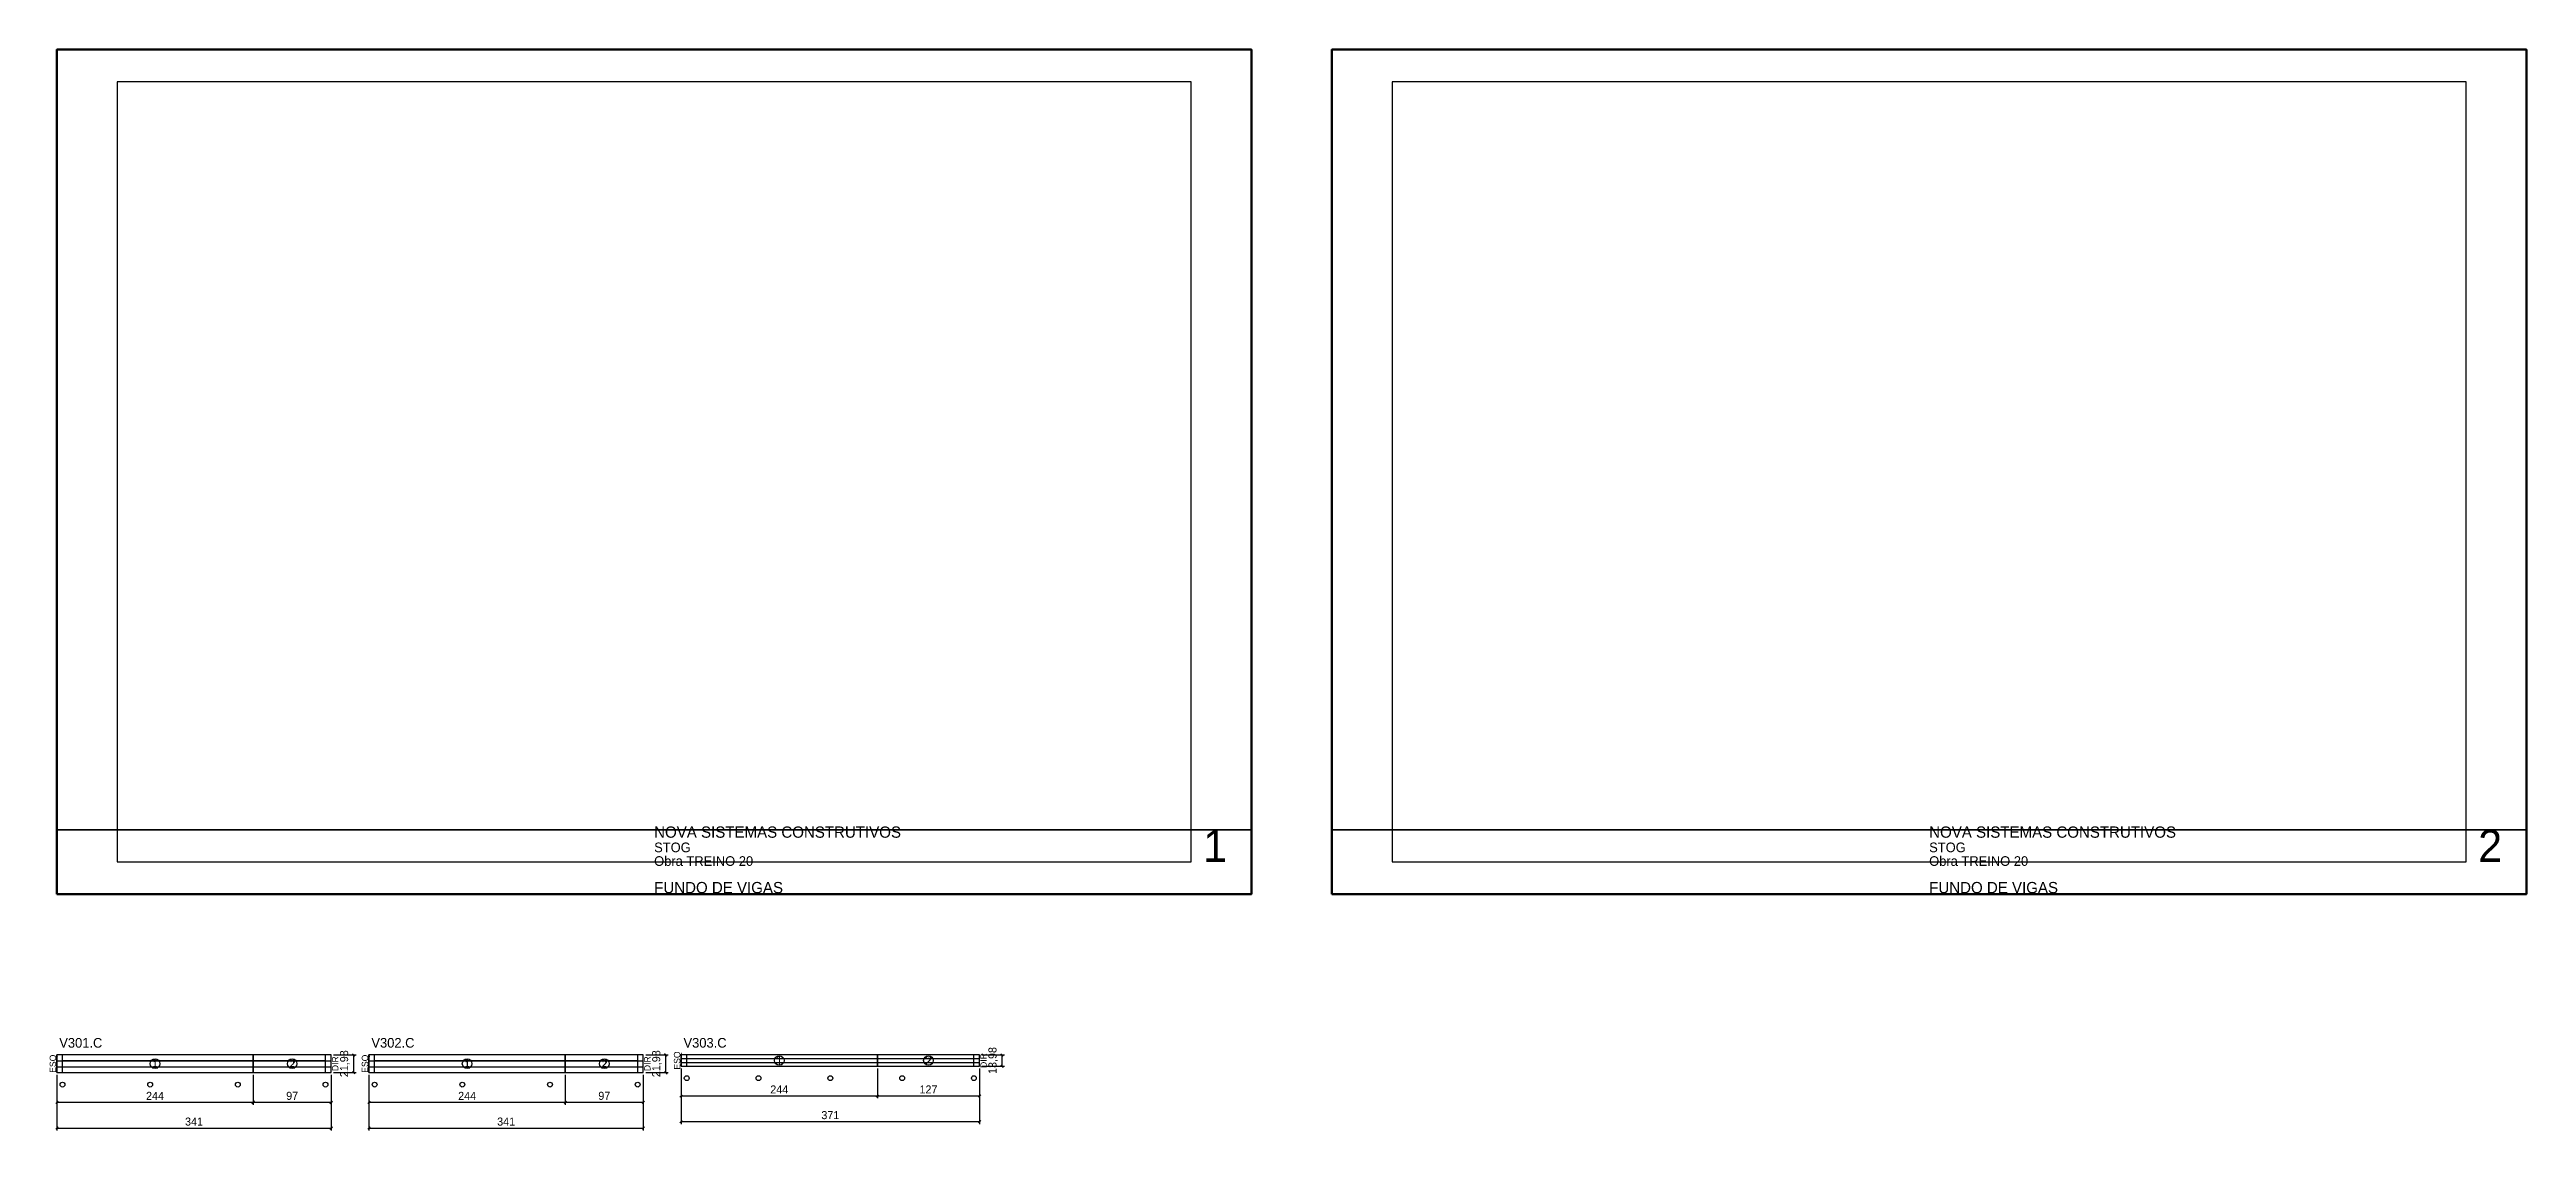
# Model space of a CAD drawing. Extents: x -13000 to 3070, y -94 to 2430.
# Drawn here: x -9 to 3070, y -94 to 1250 of the extents above.
import ezdxf
from ezdxf.enums import TextEntityAlignment as Align

# ---------------------------------------------------------------- set-up
doc = ezdxf.new("R2010")
doc.units = 0
for name, color, linetype in [('5', 5, 'Continuous'), ('CARIMBO', 255, 'Continuous'), ('COTA', 241, 'Continuous'), ('Escoras', 224, 'Continuous'), ('Folhas', 255, 'Continuous'), ('NOMENCLATURA', 7, 'Continuous'), ('Painéis', 200, 'Continuous'), ('SARR_2.2x7', 40, 'Continuous'), ('SARR_EDITAR', 141, 'Continuous')]:
    doc.layers.add(name, color=color, linetype=linetype)
doc.dimstyles.new('PAINEL', dxfattribs={"dimtxt": 10, "dimasz": 3, "dimexe": 3, "dimexo": 3, "dimgap": 3, "dimtad": 1, "dimblk": 'OBLIQUE', "dimblk1": 'OBLIQUE', "dimcen": 2.5, "dimclrd": 4, "dimclre": 4, "dimclrt": 240, "dimazin": 3, "dimtfac": 1, "dimtmove": 0, "dimatfit": 3})

# ---------------------------------------------------------------- blocks, each defined once
blk = doc.blocks.new('nf1')
blk.add_circle((0, 0), 6)
blk.add_text('1', height=7).set_placement((0, 0), align=Align.MIDDLE_CENTER)
blk = doc.blocks.new('nf2')
blk.add_circle((0, 0), 6)
blk.add_text('2', height=7).set_placement((0, 0), align=Align.MIDDLE_CENTER)
blk = doc.blocks.new('_OBLIQUE')
at = {"color": 0, "linetype": 'BYBLOCK'}
blk.add_line((-0.5, -0.5), (0.5, 0.5), dxfattribs=at)

msp = doc.modelspace()

# ---------------------------------------------------------------- linework, layer by layer
at = {"layer": 'CARIMBO', "lineweight": 35}
for p, q in [((0, 280), (1485, 280)), ((1585, 280), (3070, 280))]:
    msp.add_line(p, q, dxfattribs=at)
at = {"layer": 'Escoras'}
for centre in [(783, -28.98), (872.25, -28.98), (961.5, -28.98), (1050.75, -28.98), (1140, -28.98), (7, -36.98), (116, -36.98), (225, -36.98), (334, -36.98), (395, -36.98), (504, -36.98), (613, -36.98), (722, -36.98)]:
    msp.add_circle(centre, 3, dxfattribs=at)
at = {"layer": 'Folhas', "lineweight": 50}
for points in [[(0, 200), (1485, 200), (1485, 1250), (0, 1250)], [(1585, 200), (3070, 200), (3070, 1250), (1585, 1250)]]:
    msp.add_lwpolyline(points, close=True, dxfattribs=at)
at = {"layer": 'Folhas', "lineweight": 25}
for points in [[(75, 240), (1410, 240), (1410, 1210), (75, 1210)], [(1660, 240), (2995, 240), (2995, 1210), (1660, 1210)]]:
    msp.add_lwpolyline(points, close=True, dxfattribs=at)
at = {"layer": 'Painéis'}
for p, q in [((244, -21.98), (244, 0)), ((632, -21.98), (632, 0)), ((1020, -13.98), (1020, 0)), ((0, -7.327), (244, -7.327)), ((0, -14.653), (244, -14.653)), ((244, -7.327), (341, -7.327)), ((244, -14.653), (341, -14.653)), ((388, -7.327), (632, -7.327)), ((388, -14.653), (632, -14.653)), ((632, -7.327), (729, -7.327)), ((632, -14.653), (729, -14.653)), ((776, -4.66), (1020, -4.66)), ((776, -9.32), (1020, -9.32)), ((1020, -4.66), (1147, -4.66)), ((1020, -9.32), (1147, -9.32))]:
    msp.add_line(p, q, dxfattribs=at)
for points in [[(0, -21.98), (244, -21.98), (244, 0), (0, 0)], [(244, -21.98), (341, -21.98), (341, 0), (244, 0)], [(388, -21.98), (632, -21.98), (632, 0), (388, 0)], [(632, -21.98), (729, -21.98), (729, 0), (632, 0)], [(776, -13.98), (1020, -13.98), (1020, 0), (776, 0)], [(1020, -13.98), (1147, -13.98), (1147, 0), (1020, 0)]]:
    msp.add_lwpolyline(points, close=True, dxfattribs=at)
at = {"layer": 'SARR_2.2x7'}
for p, q in [((7, -21.98), (7, 0)), ((334, -21.98), (334, 0)), ((395, -21.98), (395, 0)), ((722, -21.98), (722, 0)), ((783, -13.98), (783, 0)), ((1140, -13.98), (1140, 0)), ((7, -7), (244, -7)), ((7, -14.98), (244, -14.98)), ((244, -7), (334, -7)), ((244, -14.98), (334, -14.98)), ((395, -7), (632, -7)), ((395, -14.98), (632, -14.98)), ((632, -7), (722, -7)), ((632, -14.98), (722, -14.98))]:
    msp.add_line(p, q, dxfattribs=at)
at = {"layer": 'SARR_EDITAR'}
for p, q in [((0, -21.98), (0, 0)), ((341, -21.98), (341, 0)), ((388, -21.98), (388, 0)), ((729, -21.98), (729, 0)), ((776, -13.98), (776, 0)), ((1147, -13.98), (1147, 0))]:
    msp.add_line(p, q, dxfattribs=at)

# ---------------------------------------------------------------- block references
at = {"layer": 'COTA'}
for name, p in [('nf1', (122, -10.99)), ('nf2', (292.5, -10.99)), ('nf1', (510, -10.99)), ('nf2', (680.5, -10.99)), ('nf1', (898, -6.99)), ('nf2', (1083.5, -6.99))]:
    msp.add_blockref(name, p, dxfattribs=at)

# ---------------------------------------------------------------- texts
at = {"layer": '5'}
for s, p in [('ESQ', (771, -6.99)), ('DIR', (1152, -6.99)), ('ESQ', (-5, -10.99)), ('DIR', (346, -10.99)), ('ESQ', (383, -10.99)), ('DIR', (734, -10.99))]:
    msp.add_text(s, height=8, rotation=90, dxfattribs=at).set_placement(p, align=Align.MIDDLE_CENTER)
for s, p in [('1', (122, -10.99)), ('2', (292.5, -10.99)), ('1', (510, -10.99)), ('2', (680.5, -10.99)), ('1', (898, -6.99)), ('2', (1083.5, -6.99))]:
    msp.add_text(s, height=12, dxfattribs=at).set_placement(p, align=Align.MIDDLE_CENTER)
at = {"layer": 'CARIMBO'}
for s, height, p in [('NOVA SISTEMAS CONSTRUTIVOS', 14, (742.5, 270)), ('1', 40, (1425, 240)), ('NOVA SISTEMAS CONSTRUTIVOS', 14, (2327.5, 270)), ('2', 40, (3010, 240)), ('STOG', 12, (742.5, 252)), ('Obra TREINO 20', 12, (742.5, 235)), ('STOG', 12, (2327.5, 252)), ('Obra TREINO 20', 12, (2327.5, 235)), ('FUNDO DE VIGAS', 14, (742.5, 201)), ('FUNDO DE VIGAS', 14, (2327.5, 201))]:
    msp.add_text(s, height=height, dxfattribs=at).set_placement(p)
at = {"layer": 'NOMENCLATURA'}
for s, p in [('V301.C', (3, 9)), ('V302.C', (391, 9)), ('V303.C', (779, 9))]:
    msp.add_text(s, height=12, dxfattribs=at).set_placement(p)

# ---------------------------------------------------------------- dimensions: what is measured, and where the dimension line sits
at = {"layer": 'COTA'}
for base, p1, p2 in [((369, -21.98), (341, -21.98), (341, 0)), ((757, -21.98), (729, -21.98), (729, 0)), ((1175, -13.98), (1147, -13.98), (1147, 0))]:
    msp.add_linear_dim(base=base, p1=p1, p2=p2, angle=90, dimstyle='PAINEL', dxfattribs=at).render()
for base, p1, p2 in [((0, -58.98), (0, -21.98), (244, -21.98)), ((0, -90.98), (0, -21.98), (341, -21.98)), ((244, -58.98), (244, -21.98), (341, -21.98)), ((388, -58.98), (388, -21.98), (632, -21.98)), ((388, -90.98), (388, -21.98), (729, -21.98)), ((632, -58.98), (632, -21.98), (729, -21.98)), ((776, -50.98), (776, -13.98), (1020, -13.98)), ((776, -82.98), (776, -13.98), (1147, -13.98)), ((1020, -50.98), (1020, -13.98), (1147, -13.98))]:
    msp.add_linear_dim(base=base, p1=p1, p2=p2, dimstyle='PAINEL', dxfattribs=at).render()

doc.saveas('drawing.dxf')
